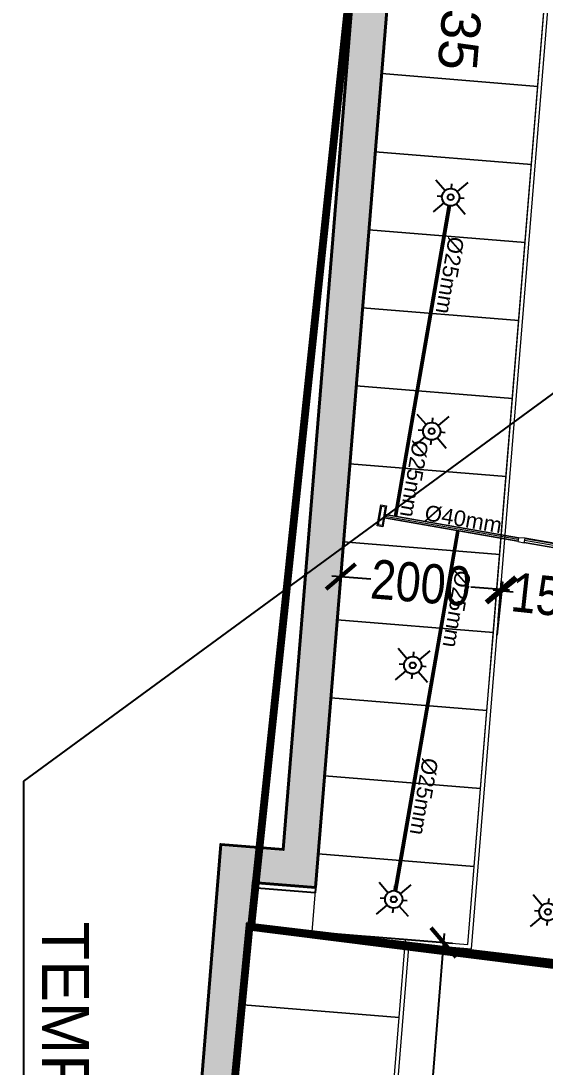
# Model space of a CAD drawing. Header units: inches. Extents: x 257070 to 799932, y -17980 to 269260.
# Drawn here: x 282625 to 289319, y 158450 to 171816 of the extents above; entities that cross this region are included whole.
import ezdxf

# ---------------------------------------------------------------- set-up
doc = ezdxf.new("R2010")
doc.units = ezdxf.units.IN
doc.header["$MEASUREMENT"] = 0
doc.header["$PDMODE"] = 99
doc.header["$PDSIZE"] = 100
for name, color, linetype in [('0-AES-F-SPRINKLER', 10, 'Continuous'), ("0_AES_DUCT MARKING'", 53, 'Continuous'), ('D 9$0$DSP_SLAB EXTENT HATCH', 8, 'Continuous'), ('DSP_COLUMN HATCH', 8, 'Continuous'), ('RETAIL', 40, 'Continuous')]:
    doc.layers.add(name, color=color, linetype=linetype)
for name, color, linetype, lineweight in [('0-AES-F-SPRINKLER PIPE', 10, 'Continuous', 15), ('05--TEXT-2', 2, 'Continuous', 20), ('07--DIM-2', 2, 'Continuous', 25), ('E--CONCRETE-4', 4, 'Continuous', 40), ('F--BRICKWALL-3', 252, 'Continuous', 30), ('M--TILING-2', 252, 'Continuous', 18), ('Q--PARKING', 253, 'Continuous', 13)]:
    doc.layers.add(name, color=color, linetype=linetype, lineweight=lineweight)
doc.styles.get("Standard").update_dxf_attribs({"font": 'arial.ttf'})
doc.styles.add('TEXT style 175', font='GOTHIC.TTF')
doc.styles.add('TEXT style 75', font='ARIALN.TTF')
doc.dimstyles.new('175', dxfattribs={"dimtxt": 350, "dimasz": 263, "dimexe": 263, "dimexo": 0, "dimgap": 175, "dimtad": 0, "dimdec": 0, "dimrnd": 5, "dimzin": 0, "dimdsep": 46, "dimtxsty": 'TEXT style 175', "dimblk": 'OBLIQUE', "dimcen": 0.09, "dimdle": 263, "dimclrd": 256, "dimclre": 256, "dimclrt": 256, "dimadec": 0, "dimazin": 0, "dimtfac": 1, "dimtdec": 0, "dimtofl": 0, "dimtmove": 1, "dimatfit": 3, "dimldrblk": 'OPEN90', "dimfxl": 1, "dimtolj": 1, "dimtzin": 0, "dimarcsym": 0})
doc.dimstyles.new('75', dxfattribs={"dimscale": 1.5, "dimtxt": 200, "dimasz": 113, "dimexe": 113, "dimexo": 0, "dimgap": 25, "dimtad": 0, "dimdec": 0, "dimrnd": 5, "dimzin": 0, "dimdsep": 46, "dimtxsty": 'TEXT style 75', "dimblk": 'ARCHTICK', "dimcen": 0.09, "dimdle": 113, "dimclrd": 8, "dimclre": 8, "dimclrt": 256, "dimadec": 0, "dimazin": 0, "dimtfac": 1, "dimtdec": 0, "dimtofl": 0, "dimtmove": 1, "dimatfit": 3, "dimldrblk": 'OPEN90', "dimfxl": 0, "dimtolj": 1, "dimtzin": 0, "dimarcsym": 0})
doc.dimstyles.new('ISO-25', dxfattribs={"dimtxt": 2.5, "dimasz": 2.5, "dimexe": 1.25, "dimexo": 0.625, "dimtad": 1, "dimtxsty": 'Standard', "dimcen": 2.5, "dimadec": 0, "dimazin": 0, "dimtfac": 1, "dimtmove": 0, "dimatfit": 3, "dimfxl": 1, "dimarcsym": 0})

# ---------------------------------------------------------------- blocks, each defined once
blk = doc.blocks.new('_ArchTick')
at = {"color": 0, "linetype": 'ByBlock', "const_width": 0.15}
blk.add_lwpolyline([(-0.5, -0.5), (0.5, 0.5)], dxfattribs=at)
blk = doc.blocks.new('*D305')
at = {"layer": '07--DIM-2', "color": 251, "lineweight": -2, "ltscale": 1000, "transparency": 16777216}
for p, q in [((288655, 164549), (288910, 164521)), ((288705, 163969), (288779, 164649)), ((290223, 163804), (290296, 164484)), ((290396, 164360), (290141, 164387))]:
    blk.add_line(p, q, dxfattribs=at)
at = {"layer": 'DEFPOINTS', "color": 0, "ltscale": 1000, "transparency": 16777216}
for p in [(288767, 164536), (288705, 163969, 0), (290223, 163804, 0)]:
    blk.add_point(p, dxfattribs=at)
at = {"layer": '07--DIM-2', "color": 251, "lineweight": -2, "ltscale": 1000, "transparency": 16777216, "xscale": 350, "yscale": 350, "zscale": 350}
for p, rotation in [((288767, 164536), 173.8166321622946), ((290284, 164372), 353.8166321622946)]:
    blk.add_blockref('_ArchTick', p, dxfattribs=dict(at, rotation=rotation))
at = {"layer": '07--DIM-2', "ltscale": 1000, "transparency": 16777216, "insert": (289526, 164454), "char_height": 500, "attachment_point": 5, "rotation": 353.8166, "style": 'TEXT style 75'}
blk.add_mtext('\\A1;1525', dxfattribs=at)
blk = doc.blocks.new('_Open90')
at = {"color": 0, "linetype": 'ByBlock', "lineweight": -2}
for p, q in [((-0.5, 0.5), (0, 0)), ((0, 0), (-1, 0)), ((0, 0), (-0.5, -0.5))]:
    blk.add_line(p, q, dxfattribs=at)
blk = doc.blocks.new('*D306')
at = {"layer": '07--DIM-2', "color": 251, "lineweight": -2, "ltscale": 1000, "transparency": 16777216}
for p, q in [((286597, 164726), (287093, 164686)), ((286710, 164717), (286700, 164605)), ((288723, 164179), (288762, 164664)), ((288865, 164542), (288369, 164582))]:
    blk.add_line(p, q, dxfattribs=at)
at = {"layer": 'DEFPOINTS', "color": 0, "ltscale": 1000, "transparency": 16777216}
for p in [(286710, 164717), (286710, 164717), (288723, 164179, 0)]:
    blk.add_point(p, dxfattribs=at)
at = {"layer": '07--DIM-2', "color": 251, "lineweight": -2, "ltscale": 1000, "transparency": 16777216, "xscale": 350, "yscale": 350, "zscale": 350}
for p, rotation in [((286710, 164717), 175.3517260542031), ((288753, 164551), 355.3517260542032)]:
    blk.add_blockref('_ArchTick', p, dxfattribs=dict(at, rotation=rotation))
at = {"layer": '07--DIM-2', "ltscale": 1000, "transparency": 16777216, "insert": (287731, 164634), "char_height": 500, "attachment_point": 5, "rotation": 355.3517, "style": 'TEXT style 75'}
blk.add_mtext('\\A1;2000', dxfattribs=at)
blk = doc.blocks.new('*D341')
at = {"layer": '07--DIM-2', "color": 251, "lineweight": -2, "ltscale": 1000, "transparency": 16777216}
for p, q in [((288032, 160155), (286790, 144889)), ((287037, 160122), (288135, 160033)), ((285420, 128036), (286661, 143302)), ((284443, 128229), (285541, 128140))]:
    blk.add_line(p, q, dxfattribs=at)
at = {"layer": 'DEFPOINTS', "color": 0, "ltscale": 1000, "transparency": 16777216}
for p in [(287037, 160122, 0), (288022, 160042), (284443, 128229, 0)]:
    blk.add_point(p, dxfattribs=at)
at = {"layer": '07--DIM-2', "color": 251, "lineweight": -2, "ltscale": 1000, "transparency": 16777216, "xscale": 350, "yscale": 350, "zscale": 350}
for p, rotation in [((288022, 160042), 85.35068938161932), ((285429, 128149), 265.3506893816194)]:
    blk.add_blockref('_ArchTick', p, dxfattribs=dict(at, rotation=rotation))
at = {"layer": '07--DIM-2', "ltscale": 1000, "transparency": 16777216, "insert": (286726, 144095), "char_height": 500, "attachment_point": 5, "rotation": 265, "style": 'TEXT style 75'}
blk.add_mtext('\\A1;32000', dxfattribs=at)
blk = doc.blocks.new('_Oblique')
at = {"color": 0, "linetype": 'ByBlock', "lineweight": -2}
blk.add_line((-0.5, -0.5), (0.5, 0.5), dxfattribs=at)
blk = doc.blocks.new('*U603')
at = {"layer": '0-AES-F-SPRINKLER'}
for p, q in [((171672, 56809), (171672, 56871)), ((171562, 56699), (171500, 56699)), ((171783, 56699), (171845, 56699)), ((171672, 56588), (171672, 56526))]:
    blk.add_line(p, q, dxfattribs=at)
for radius in [111, 37.8]:
    blk.add_circle((171672, 56699), radius, dxfattribs=at)
at = {"layer": '0-AES-F-SPRINKLER PIPE'}
for points, override in [([(171468, 56903), (171594, 56777)], {"dimasz": 70, "dimtad": 0, "dimfxl": 13, "dimarcsym": 1}), ([(171877, 56903), (171751, 56777)], {"dimasz": 70, "dimtad": 0, "dimfxl": 13, "dimarcsym": 1}), ([(171468, 56494), (171594, 56620)], {"dimasz": 70, "dimtad": 0, "dimfxl": 13, "dimarcsym": 1}), ([(171877, 56494), (171751, 56620)], {"dimasz": 70, "dimgap": 0.625, "dimtad": 0, "dimfxl": 13, "dimarcsym": 1})]:
    blk.add_leader(points, dimstyle='ISO-25', override=override, dxfattribs=at)

msp = doc.modelspace()

# ---------------------------------------------------------------- hatches: boundary and pattern name
at = {"layer": 'DSP_COLUMN HATCH', "ltscale": 3.5}
h = msp.add_hatch(color=8, dxfattribs=at)
h.paths.add_polyline_path([(365722.2, -53.8), (366489.1, 28236.6), (398382.7, 27372), (398078, 16131.2), (422688.6, 15464), (424374.5, 77657.1), (363312.5, 79312.4, -0.217857), (379658.1, 140443.8, 0.0248652), (381874.1, 143466.9, 0.0677243), (386435.5, 152972.3, 0.0584537), (387935.8, 160119.4, -0.0351298), (388382, 166730.6, -0.0975994), (389786, 170013.7, -0.0225225), (391669.6, 172621.5, 0.2538416), (393169.6, 181983.6, 0.1875484), (370106.1, 207237.2), (370663.7, 210916.7), (290410.6, 215642.7), (285983.7, 161207.5), (285186.3, 161272.3), (282579.6, 129219.4), (284719.3, 124703.3), (284181.7, 118092.8), (281340.4, 113981.8), (280116.2, 98928.1), (280913.6, 98863.3), (273089.7, 2658.2)])
h.paths.add_polyline_path([(281398.6, 99275.3), (280601.2, 99340.2), (281779.2, 113825.1), (284620.4, 117936.2), (285177.6, 124787), (283037.9, 129303.1), (285598.3, 160787.3), (286395.7, 160722.5), (290823.4, 215167.6), (370144.9, 210496.5), (369611.7, 206978.6, -0.189327), (392747.4, 181827.8, -0.2535576), (391315, 172898.6, 0.0224715), (389411.9, 170263.9, 0.0979176), (387938.4, 166808.2, 0.0351034), (387485.7, 160139.2, -0.0583058), (386008, 153113, -0.0677412), (381498.4, 143714.5, -0.0248531), (379309.9, 140729, 0.218943), (362922.8, 78922.8), (423963.9, 77268.1), (422299.6, 15874.7), (398488.7, 16520.2), (398793.4, 27761), (366100.1, 28647.3), (365334.5, 407.7), (273576.7, 3094.1)], flags=16)

# ---------------------------------------------------------------- linework, layer by layer
at = {"layer": '0-AES-F-SPRINKLER', "color": 7, "const_width": 100, "elevation": 0}
msp.add_lwpolyline([(289015.1, 193067.5), (285565, 160241.4), (285565, 160241.4), (340591.5, 153681.2), (340591.5, 153681.2), (340591.5, 153681.2), (346965.3, 165756.9), (318821.9, 185311.6), (309531.8, 208392.2), (304262.2, 204456.2)], dxfattribs=at)
msp.add_lwpolyline([(283146.9, 116631.3), (321656.3, 107312.1), (324246.5, 117779.9), (318315, 119247.6), (318376.2, 130439.1), (318120.5, 137387.4), (317307.1, 156244.5), (285543.1, 160244.2), (282570.4, 129241.7), (281575.8, 117011.5)], close=True, dxfattribs=at)
at = {"layer": '0-AES-F-SPRINKLER PIPE', "ltscale": 1000}
for p, q in [((288078.8, 169457.8, 0), (287391.3, 165488.9, 0)), ((288081.7, 169456.9, 0), (287394.3, 165488.4, 0)), ((288093.9, 169454.1, 0), (287406.6, 165486.3, 0)), ((288106.3, 169452.7, 0), (287418.9, 165484.1, 0)), ((288109.3, 169452.5, 0), (287421.9, 165483.6, 0)), ((288185.5, 165302.6, 0), (287388.9, 160703.6, 0)), ((288188.5, 165302.1, 0), (287391.9, 160703.4, 0)), ((288200.8, 165300, 0), (287404.4, 160702, 0)), ((288213.1, 165297.8, 0), (287416.6, 160699.2, 0)), ((288216.1, 165297.3, 0), (287419.4, 160698.3, 0))]:
    msp.add_line(p, q, dxfattribs=at)
at = {"layer": '0-AES-F-SPRINKLER PIPE', "ltscale": 1000, "elevation": 0}
for points in [[(287295.3, 165619.3), (287248.9, 165351.1), (287173.9, 165364.1), (287220.4, 165632.3)], [(287277.3, 165606.6), (287236.2, 165369.1), (287191.9, 165376.8), (287233, 165614.3)], [(288981, 165213.6), (288972.8, 165166.3), (289052.4, 165146.4), (289062.7, 165205.5)]]:
    msp.add_lwpolyline(points, close=True, dxfattribs=at)
for points in [[(288973.5, 165170.2), (287268.7, 165465.5)], [(288976.9, 165189.9), (287272.1, 165485.2)], [(288980.3, 165209.6), (287275.5, 165504.9)], [(288981, 165213.6), (287276.2, 165508.8)], [(288972.8, 165166.3), (287268, 165461.6)], [(291213.4, 164827.9), (289061.8, 165200.6)], [(291214.2, 164832.8), (289062.7, 165205.5)], [(291204, 164773.7), (289052.4, 165146.4)], [(291204.9, 164778.6), (289053.3, 165151.3)], [(291209.1, 164803.3), (289057.6, 165175.9)]]:
    msp.add_lwpolyline(points, dxfattribs=at)
at = {"layer": "0_AES_DUCT MARKING'", "color": 8, "ltscale": 1000, "elevation": 0}
msp.add_lwpolyline([(289177.2, 195060.8), (286381, 160677.3), (285583.6, 160742.1), (283028.7, 129325.4), (285168.3, 124809.3), (284611.2, 117958.5), (281769.9, 113847.4), (280592, 99362.5)], dxfattribs=at)
at = {"layer": 'E--CONCRETE-4', "color": 8, "ltscale": 100, "elevation": 0}
for points in [[(363303.3, 79334.7, -0.217857), (379648.8, 140466.1, 0.0248652), (381864.9, 143489.2, 0.0677243), (386426.2, 152994.6, 0.0584537), (387926.6, 160141.7, -0.0351298), (388372.8, 166752.9, -0.0975994), (389776.8, 170036, -0.0225225), (391660.3, 172643.9, 0.2538416), (393160.4, 182005.9, 0.1875484), (370096.8, 207259.5), (370654.5, 210939), (290401.4, 215665), (285974.4, 161229.8), (285177.1, 161294.6), (282570.4, 129241.7)], [(362913.5, 78945.2, -0.2189429), (379300.7, 140751.3, 0.0248531), (381489.2, 143736.8, 0.0677412), (385998.8, 153135.3, 0.0583058), (387476.5, 160161.5, -0.0351034), (387929.2, 166830.5, -0.0979176), (389402.7, 170286.2, -0.0224715), (391305.7, 172920.9, 0.2535576), (392738.2, 181850.1, 0.189327), (369602.5, 207000.9), (370135.7, 210518.8), (290814.2, 215189.9), (286386.5, 160744.8), (285589.1, 160809.6), (283028.7, 129325.4)]]:
    msp.add_lwpolyline(points, format="xyb", dxfattribs=at)
at = {"layer": 'F--BRICKWALL-3', "color": 8}
msp.add_line((290401.2, 215665, 0), (285976.7, 161229.8, 0), dxfattribs=at)
msp.add_line((290401.2, 215665, 0), (285976.7, 161229.8, 0), dxfattribs=at)
at = {"layer": 'M--TILING-2', "color": 8, "elevation": 0}
for points in [[(283042.7, 129295.9), (285069.6, 129131.1), (287582.3, 160027.8), (288379.7, 159962.9), (291057.8, 192901.4)], [(287536.5, 160081.7), (288333.9, 160016.8), (291007.9, 192905.4)]]:
    msp.add_lwpolyline(points, dxfattribs=at)
at = {"layer": 'Q--PARKING', "color": 8, "elevation": 0}
for points in [[(287313.1, 172138.5), (287232, 171141.8), (289225.4, 170979.7), (289306.5, 171976.4), (287313.1, 172138.5)], [(287232, 171141.9), (287151, 170145.2), (289144.4, 169983), (289225.4, 170979.7), (287232, 171141.9)], [(287151, 170145.2), (287069.9, 169148.5), (289063.3, 168986.4), (289144.4, 169983.1), (287151, 170145.2)], [(287151, 170145.2), (287069.9, 169148.5), (289063.3, 168986.4), (289144.4, 169983.1), (287151, 170145.2)], [(287069.9, 169148.6), (286988.9, 168151.9), (288982.3, 167989.8), (289063.3, 168986.5), (287069.9, 169148.6)], [(287069.9, 169148.6), (286988.9, 168151.9), (288982.3, 167989.8), (289063.3, 168986.5), (287069.9, 169148.6)], [(286988.9, 168152), (286907.8, 167155.3), (288901.2, 166993.2), (288982.3, 167989.9), (286988.9, 168152)], [(286988.9, 168152), (286907.8, 167155.3), (288901.2, 166993.2), (288982.3, 167989.9), (286988.9, 168152)], [(286907.8, 167155.4), (286826.8, 166158.7), (288820.2, 165996.5), (288901.2, 166993.3), (286907.8, 167155.4)], [(286907.8, 167155.4), (286826.8, 166158.7), (288820.2, 165996.5), (288901.2, 166993.3), (286907.8, 167155.4)], [(286826.8, 166158.7), (286745.7, 165162), (288739.1, 164999.9), (288820.2, 165996.6), (286826.8, 166158.7)], [(286826.8, 166158.7), (286745.7, 165162), (288739.1, 164999.9), (288820.2, 165996.6), (286826.8, 166158.7)], [(286745.7, 165162.1), (286664.7, 164165.4), (288658.1, 164003.3), (288739.1, 165000), (286745.7, 165162.1)], [(286745.7, 165162.1), (286664.7, 164165.4), (288658.1, 164003.3), (288739.1, 165000), (286745.7, 165162.1)], [(286664.7, 164165.5), (286583.6, 163168.8), (288577, 163006.7), (288658.1, 164003.4), (286664.7, 164165.5)], [(286664.7, 164165.5), (286583.6, 163168.8), (288577, 163006.7), (288658.1, 164003.4), (286664.7, 164165.5)], [(286583.6, 163168.9), (286502.6, 162172.2), (288496, 162010.1), (288577, 163006.8), (286583.6, 163168.9)], [(286583.6, 163168.9), (286502.6, 162172.2), (288496, 162010.1), (288577, 163006.8), (286583.6, 163168.9)], [(286502.6, 162172.3), (286421.5, 161175.5), (288414.9, 161013.4), (288496, 162010.1), (286502.6, 162172.3)], [(286502.6, 162172.3), (286421.5, 161175.5), (288414.9, 161013.4), (288496, 162010.1), (286502.6, 162172.3)], [(286421.5, 161175.6), (286340.5, 160178.9), (288333.9, 160016.8), (288414.9, 161013.5), (286421.5, 161175.6)], [(286421.5, 161175.6), (286340.5, 160178.9), (288333.9, 160016.8), (288414.9, 161013.5), (286421.5, 161175.6)], [(285543.1, 160244.2), (285462.1, 159247.5), (287455.5, 159085.4), (287536.6, 160082.1), (285543.1, 160244.2)], [(285543.1, 160244.2), (285462.1, 159247.5), (287455.5, 159085.4), (287536.6, 160082.1), (285543.1, 160244.2)], [(285462.1, 159247.6), (285381, 158250.9), (287374.4, 158088.8), (287455.5, 159085.5), (285462.1, 159247.6)], [(285462.1, 159247.6), (285381, 158250.9), (287374.4, 158088.8), (287455.5, 159085.5), (285462.1, 159247.6)]]:
    msp.add_lwpolyline(points, close=True, dxfattribs=at)

# ---------------------------------------------------------------- block references
at = {"layer": '0-AES-F-SPRINKLER', "color": 7, "rotation": 265.3653505018547}
for p in [(245471.1, 345255.7, 0), (245228.7, 342265.5, 0), (244986.3, 339275.3, 0), (244743.9, 336285.2, 0), (246712.8, 336125.1, 0)]:
    msp.add_blockref('*U603', p, dxfattribs=at)

# ---------------------------------------------------------------- texts
at = {"layer": '0-AES-F-SPRINKLER PIPE', "color": 7, "linetype": 'Continuous', "lineweight": -3, "ltscale": 0.9, "char_height": 200, "width": 685.774, "attachment_point": 2}
for s, insert, rotation in [('%%C25mm', (288202.3, 168547.8, 0), 260.17313), ('%%C25mm', (287746.3, 165949.4, 0), 260.17313), ('%%C40mm', (288293.3, 165551.3, 0), 350.17313), ('%%C25mm', (288290.3, 164284.5, 0), 260.17313), ('%%C25mm', (287871.2, 161889.3, 0), 260.17313)]:
    msp.add_mtext(s, dxfattribs=dict(at, insert=insert, rotation=rotation))
at = {"layer": '05--TEXT-2', "color": 8, "insert": (283495.4, 149162.8, 0), "char_height": 600, "width": 13158.861, "attachment_point": 3, "rotation": 270, "style": 'TEXT style 175'}
msp.add_mtext('TEMPORARY BARRIER WITH PLASTIC BOLLARDS OR FENCING', dxfattribs=at)
at = {"layer": 'RETAIL', "color": 8}
msp.add_text('35', height=500, rotation=265.35069, dxfattribs=at).set_placement((288009.2, 171980.8, 0))

# ---------------------------------------------------------------- dimensions: what is measured, and where the dimension line sits
at = {"layer": '07--DIM-2', "color": 8, "ltscale": 1000}
dim = msp.add_linear_dim(base=(286709.5, 164717.3, 0), p1=(288722.5, 164179.4, 0), p2=(286709.5, 164717.3, 0), angle=355.35173, text='2000', dimstyle='75', override={"dimscale": 1, "dimtxt": 500, "dimasz": 350, "dimclrd": 251, "dimclre": 251}, dxfattribs=at)
dim.commit()
dim.dimension.update_dxf_attribs({"geometry": '*D306', "text_midpoint": (287731.1, 164634.2, 0)})
dim = msp.add_aligned_dim(p1=(290222.6, 163804.3, 0), p2=(288705.4, 163968.6, 0), distance=-571.1, dimstyle='75', override={"dimscale": 1, "dimtxt": 500, "dimasz": 350, "dimclrd": 251, "dimclre": 251}, dxfattribs=at)
dim.commit()
dim.dimension.update_dxf_attribs({"geometry": '*D305', "text_midpoint": (289525.5, 164454.2, 0)})
dim = msp.add_aligned_dim(p1=(284443.1, 128228.9, 0), p2=(287036.8, 160122.3, 0), distance=-988.8, dimstyle='75', override={"dimscale": 1, "dimtxt": 500, "dimasz": 350, "dimclrd": 251, "dimclre": 251}, dxfattribs=at)
dim.commit()
dim.dimension.update_dxf_attribs({"geometry": '*D341', "text_midpoint": (286725.5, 144095.4), "text_rotation": 265})

# ---------------------------------------------------------------- leaders
at = {"layer": 'D 9$0$DSP_SLAB EXTENT HATCH', "color": 8, "ltscale": 1000}
msp.add_leader([(291608.2, 168662.8), (282657.7, 162103.7), (282657.7, 148866.8)], dimstyle='175', override={"dimasz": 500}, dxfattribs=at)

doc.saveas('drawing.dxf')
